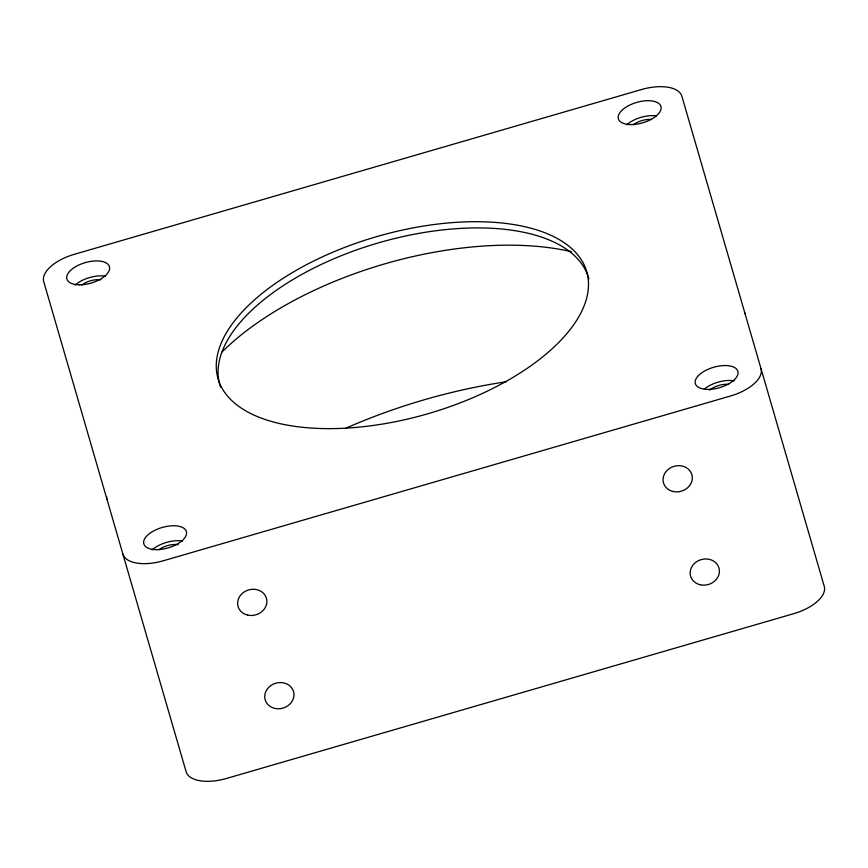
<?xml version="1.0" encoding="UTF-8"?>
<svg xmlns="http://www.w3.org/2000/svg" width="868" height="868" viewBox="0 0 868 868"><rect width="100%" height="100%" fill="white"/><g stroke="black" fill="none" stroke-linecap="round" stroke-linejoin="round"><path stroke-width="1.3" d="M761.019 368.661A36.923 17.729 -16.2 0 1 730.509 395.992L163.282 560.782A36.923 17.729 -16.2 0 1 122.876 554.055M744.462 312.317A36.923 17.729 -16.2 0 1 745.124 313.945M346.115 428.098A310.115 148.927 -16.2 0 1 506.283 381.746M106.981 499.339A36.923 17.729 -16.2 0 1 106.645 496.724M709.568 390.155A15.136 7.269 -16.2 0 1 728.729 384.34M633.347 124.732A15.136 7.269 -16.2 0 1 651.477 119.458M158.79 549.802A15.136 7.269 -16.2 0 1 178.135 544.681M81.592 285.149A15.136 7.269 -16.2 0 1 100.894 279.789M704.295 389.114A22.156 10.633 -16.2 0 1 734.1 380.846M626.696 124.84A22.156 10.633 -16.2 0 1 656.284 115.856M152.139 549.911A22.156 10.633 -16.2 0 1 182.595 541.068M75.191 285.073A22.156 10.633 -16.2 0 1 105.646 276.219M222.186 351.822A240.707 115.596 -16.2 0 1 571.318 251.677M220.537 387.128A191.969 92.192 -16.2 0 1 377.32 243.192A191.969 92.192 -16.2 0 1 588.84 278.932M641.485 89.545L74.247 254.335A36.923 17.729 -16.2 0 0 43.747 281.666L186.121 771.739A36.923 17.729 -16.2 0 0 226.515 778.455L793.753 613.665A36.923 17.729 -16.2 0 0 824.253 586.334L681.879 96.261A36.923 17.729 -16.2 0 0 641.485 89.545M247.597 615.065A14.767 12.955 -16.2 0 0 266.595 598.887A14.767 12.955 -16.2 0 0 242.563 593.191A14.767 12.955 -16.2 0 0 247.597 615.065M275.395 708.505A14.767 12.955 -16.2 0 0 293.536 691.546A14.767 12.955 -16.2 0 0 269.134 686.957A14.767 12.955 -16.2 0 0 275.395 708.505M673.015 491.462A14.767 12.955 -16.2 0 0 692.024 475.284A14.767 12.955 -16.2 0 0 667.991 469.588A14.767 12.955 -16.2 0 0 673.015 491.462M700.118 584.75A14.767 12.955 -16.2 0 0 719.127 568.573A14.767 12.955 -16.2 0 0 695.094 562.876A14.767 12.955 -16.2 0 0 700.118 584.75M708.049 389.406A22.156 10.633 -16.2 0 0 737.941 371.547A22.156 10.633 -16.2 0 0 703.829 371.461A22.156 10.633 -16.2 0 0 708.049 389.406M156.544 549.639A22.156 10.633 -16.2 0 0 186.436 531.769A22.156 10.633 -16.2 0 0 152.323 531.683A22.156 10.633 -16.2 0 0 156.544 549.639M631.101 124.569A22.156 10.633 -16.2 0 0 660.993 106.699A22.156 10.633 -16.2 0 0 626.88 106.612A22.156 10.633 -16.2 0 0 631.101 124.569M79.596 284.791A22.156 10.633 -16.2 0 0 109.498 266.932A22.156 10.633 -16.2 0 0 75.375 266.834A22.156 10.633 -16.2 0 0 79.596 284.791M328.202 428.629A191.969 92.192 -16.2 0 0 587.31 273.832A191.969 92.192 -16.2 0 0 291.626 273.029A191.969 92.192 -16.2 0 0 328.202 428.629"/></g></svg>
